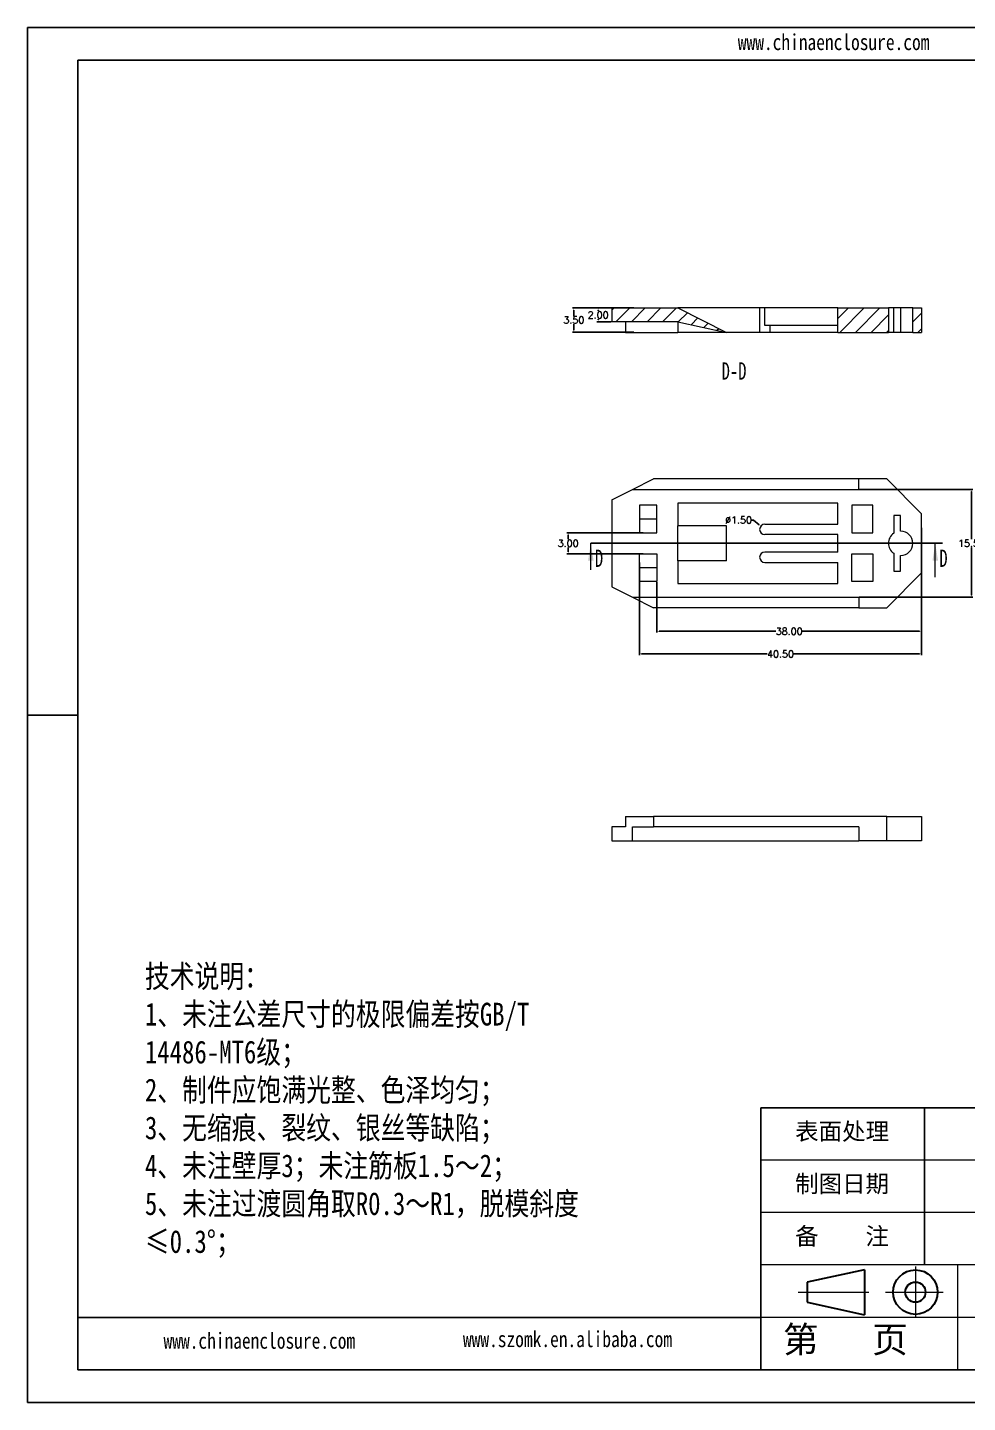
# Model space of a CAD drawing. Header units: inches. Extents: x 1153 to 3231, y 573 to 1137.
# Drawn here: x 2951.6 to 3086.6, y 573 to 770.5 of the extents above; entities that cross this region are included whole.
import ezdxf

# ---------------------------------------------------------------- set-up
doc = ezdxf.new("R2010")
doc.units = ezdxf.units.IN
doc.linetypes.add('CENTER2', pattern=[28.575, 19.05, -3.175, 3.175, -3.175])
doc.layers.add('文字', color=81, linetype='Continuous')
for name, color, linetype, lineweight in [('粗实线', 7, 'Continuous', 30), ('细实线', 3, 'Continuous', 9), ('细点划线', 2, 'CENTER2', 9)]:
    doc.layers.add(name, color=color, linetype=linetype, lineweight=lineweight)
doc.styles.add('SLDTEXTSTYLE6', font='TXT', dxfattribs={"width": 0.7})
doc.styles.get("Standard").update_dxf_attribs({"font": 'txt', "bigfont": 'gbcbig.shx'})
doc.styles.add('宋体', font='', dxfattribs={"width": 0.8, "height": 3.5})
doc.styles.get('宋体').set_extended_font_data('SimSun')
doc.dimstyles.new('1.5', dxfattribs={"dimtxt": 1, "dimasz": 0.3, "dimexe": 0.18, "dimexo": 0.0625, "dimgap": 0.09, "dimtad": 0, "dimtih": 1, "dimtoh": 1, "dimzin": 0, "dimdsep": 46, "dimtxsty": 'Standard', "dimcen": 0, "dimadec": 0, "dimazin": 2, "dimtfac": 1, "dimtofl": 0, "dimtmove": 0, "dimatfit": 3, "dimfxl": 1, "dimtolj": 1, "dimtzin": 0, "dimarcsym": 0})

# ---------------------------------------------------------------- blocks, each defined once
blk = doc.blocks.new('*D45')
at = {"color": 0, "lineweight": -2, "transparency": 16777216}
for p, q in [((3055.59, 699.73), (3055.89, 699.73)), ((3055.89, 699.73), (3056.72, 699.05))]:
    blk.add_line(p, q, dxfattribs=at)
at = {"color": 0, "transparency": 16777216}
blk.add_solid([(3056.75, 699.09), (3056.69, 699.01), (3056.95, 698.86)], dxfattribs=at)
at = {"layer": 'Defpoints', "color": 0, "transparency": 16777216}
for p in [(3056.95, 698.86), (3058.11, 697.91)]:
    blk.add_point(p, dxfattribs=at)
at = {"color": 0, "transparency": 16777216, "insert": (3053.75, 699.73), "char_height": 1, "attachment_point": 5}
blk.add_mtext('\\A1;∅1.50', dxfattribs=at)
blk = doc.blocks.new('*D46')
at = {"color": 0, "lineweight": -2, "transparency": 16777216}
for p, q in [((3080.03, 693.78), (3080.03, 683.57)), ((3042.03, 690.82), (3042.03, 683.57)), ((3042.33, 683.75), (3059.11, 683.75)), ((3079.73, 683.75), (3062.95, 683.75))]:
    blk.add_line(p, q, dxfattribs=at)
at = {"color": 0, "transparency": 16777216}
for points in [[(3042.33, 683.8), (3042.33, 683.7), (3042.03, 683.75)], [(3079.73, 683.8), (3079.73, 683.7), (3080.03, 683.75)]]:
    blk.add_solid(points, dxfattribs=at)
at = {"layer": 'Defpoints', "color": 0, "transparency": 16777216}
for p in [(3080.03, 693.84), (3042.03, 690.88), (3080.03, 683.75)]:
    blk.add_point(p, dxfattribs=at)
at = {"color": 0, "transparency": 16777216, "insert": (3061.03, 683.75), "char_height": 1, "attachment_point": 5}
blk.add_mtext('\\A1;38.00', dxfattribs=at)
blk = doc.blocks.new('*D47')
at = {"color": 0, "lineweight": -2, "transparency": 16777216}
for p, q in [((3080.03, 698.59), (3080.03, 680.31)), ((3039.53, 693.62), (3039.53, 680.31)), ((3039.83, 680.49), (3057.86, 680.49)), ((3079.73, 680.49), (3061.7, 680.49))]:
    blk.add_line(p, q, dxfattribs=at)
at = {"color": 0, "transparency": 16777216}
for points in [[(3039.83, 680.54), (3039.83, 680.44), (3039.53, 680.49)], [(3079.73, 680.54), (3079.73, 680.44), (3080.03, 680.49)]]:
    blk.add_solid(points, dxfattribs=at)
at = {"layer": 'Defpoints', "color": 0, "transparency": 16777216}
for p in [(3080.03, 698.65), (3039.53, 693.68), (3039.53, 680.49)]:
    blk.add_point(p, dxfattribs=at)
at = {"color": 0, "transparency": 16777216, "insert": (3059.78, 680.49), "char_height": 1, "attachment_point": 5}
blk.add_mtext('\\A1;40.50', dxfattribs=at)
blk = doc.blocks.new('*D48')
at = {"color": 0, "lineweight": -2, "transparency": 16777216}
for p, q in [((3040.07, 697.88), (3029.1, 697.88)), ((3029.28, 697.58), (3029.28, 696.97)), ((3029.28, 695.18), (3029.28, 695.79)), ((3040.07, 694.88), (3029.1, 694.88))]:
    blk.add_line(p, q, dxfattribs=at)
at = {"color": 0, "transparency": 16777216}
for points in [[(3029.23, 697.58), (3029.33, 697.58), (3029.28, 697.88)], [(3029.23, 695.18), (3029.33, 695.18), (3029.28, 694.88)]]:
    blk.add_solid(points, dxfattribs=at)
at = {"layer": 'Defpoints', "color": 0, "transparency": 16777216}
for p in [(3029.28, 697.88), (3040.13, 697.88), (3040.13, 694.88)]:
    blk.add_point(p, dxfattribs=at)
at = {"color": 0, "transparency": 16777216, "insert": (3029.28, 696.38), "char_height": 1, "attachment_point": 5}
blk.add_mtext('\\A1;3.00', dxfattribs=at)
blk = doc.blocks.new('*D49')
at = {"color": 0, "lineweight": -2, "transparency": 16777216}
for p, q in [((3071.09, 704.13), (3087.4, 704.13)), ((3087.22, 703.83), (3087.22, 696.97)), ((3087.22, 688.93), (3087.22, 695.79)), ((3071.09, 688.63), (3087.4, 688.63))]:
    blk.add_line(p, q, dxfattribs=at)
at = {"color": 0, "transparency": 16777216}
for points in [[(3087.17, 703.83), (3087.27, 703.83), (3087.22, 704.13)], [(3087.17, 688.93), (3087.27, 688.93), (3087.22, 688.63)]]:
    blk.add_solid(points, dxfattribs=at)
at = {"layer": 'Defpoints', "color": 0, "transparency": 16777216}
for p in [(3071.03, 704.13), (3071.03, 688.63), (3087.22, 688.63)]:
    blk.add_point(p, dxfattribs=at)
at = {"color": 0, "transparency": 16777216, "insert": (3087.22, 696.38), "char_height": 1, "attachment_point": 5}
blk.add_mtext('\\A1;15.50', dxfattribs=at)
blk = doc.blocks.new('*D52')
at = {"color": 0, "lineweight": -2, "transparency": 16777216}
for p, q in [((3036.92, 730.19), (3033.4, 730.19)), ((3033.58, 729.89), (3033.58, 729.78)), ((3035.47, 728.19), (3033.4, 728.19)), ((3033.58, 728.49), (3033.58, 728.6))]:
    blk.add_line(p, q, dxfattribs=at)
at = {"color": 0, "transparency": 16777216}
for points in [[(3033.53, 729.89), (3033.63, 729.89), (3033.58, 730.19)], [(3033.53, 728.49), (3033.63, 728.49), (3033.58, 728.19)]]:
    blk.add_solid(points, dxfattribs=at)
at = {"layer": 'Defpoints', "color": 0, "transparency": 16777216}
for p in [(3033.58, 730.19), (3036.98, 730.19), (3035.53, 728.19)]:
    blk.add_point(p, dxfattribs=at)
at = {"color": 0, "transparency": 16777216, "insert": (3033.58, 729.19), "char_height": 1, "attachment_point": 5}
blk.add_mtext('\\A1;2.00', dxfattribs=at)
blk = doc.blocks.new('*D53')
at = {"color": 0, "lineweight": -2, "transparency": 16777216}
for p, q in [((3038.69, 730.19), (3029.91, 730.19)), ((3030.09, 729.89), (3030.09, 729.03)), ((3030.09, 726.99), (3030.09, 727.85)), ((3038.69, 726.69), (3029.91, 726.69))]:
    blk.add_line(p, q, dxfattribs=at)
at = {"color": 0, "transparency": 16777216}
for points in [[(3030.04, 729.89), (3030.14, 729.89), (3030.09, 730.19)], [(3030.04, 726.99), (3030.14, 726.99), (3030.09, 726.69)]]:
    blk.add_solid(points, dxfattribs=at)
at = {"layer": 'Defpoints', "color": 0, "transparency": 16777216}
for p in [(3030.09, 730.19), (3038.75, 730.19), (3038.75, 726.69)]:
    blk.add_point(p, dxfattribs=at)
at = {"color": 0, "transparency": 16777216, "insert": (3030.09, 728.44), "char_height": 1, "attachment_point": 5}
blk.add_mtext('\\A1;3.50', dxfattribs=at)

msp = doc.modelspace()

# ---------------------------------------------------------------- hatches: boundary and pattern name
at = {"linetype": 'Continuous', "lineweight": 0}
h = msp.add_hatch(dxfattribs=at)
h.set_pattern_fill('ANSI31', color=4, scale=0.5, style=0)
h.paths.add_polyline_path([(3045.031, 730.185), (3035.531, 730.185), (3035.531, 728.185), (3045.031, 728.185), (3052.031, 726.685)], flags=0)
h = msp.add_hatch(dxfattribs=at)
h.set_pattern_fill('ANSI31', color=4, scale=0.5, style=0)
h.paths.add_polyline_path([(3068.031, 730.185), (3068.031, 726.685), (3075.281, 726.685), (3075.281, 730.185)], flags=0)
h = msp.add_hatch(dxfattribs=at)
h.set_pattern_fill('ANSI31', color=4, scale=0.5, style=0)
h.paths.add_polyline_path([(3080.031, 730.185), (3078.781, 730.185), (3078.781, 726.685), (3080.031, 726.685)], flags=0)

# ---------------------------------------------------------------- linework, layer by layer
for p, q in [((2951.619, 770.48), (3230.972, 770.48)), ((2951.619, 770.48), (2951.619, 572.957)), ((2958.847, 765.777), (3226.269, 765.777)), ((2958.847, 765.777), (2958.847, 577.66)), ((2958.847, 671.718), (2951.619, 671.718)), ((2951.619, 664.402), (2951.619, 572.957)), ((3113.399, 615.283), (3056.964, 615.283)), ((3056.964, 577.66), (3056.964, 615.283)), ((3080.479, 592.709), (3080.479, 615.283)), ((3056.964, 585.184), (2958.847, 585.184)), ((2958.847, 577.66), (3226.269, 577.66)), ((2951.619, 572.957), (3230.972, 572.957)), ((2951.619, 572.957), (3080.949, 572.957))]:
    msp.add_line(p, q)
at = {"color": 7, "linetype": 'Continuous', "lineweight": 15}
for p, q in [((3035.531, 730.185), (3035.531, 728.185)), ((3035.531, 730.185), (3045.031, 730.185)), ((3045.031, 730.185), (3052.031, 726.685)), ((3056.781, 730.185), (3045.031, 730.185)), ((3056.781, 730.185), (3056.781, 726.685)), ((3057.531, 730.185), (3056.781, 730.185)), ((3057.531, 727.685), (3057.531, 730.185)), ((3068.031, 730.185), (3057.531, 730.185)), ((3068.031, 730.185), (3075.281, 730.185)), ((3068.031, 726.685), (3068.031, 730.185)), ((3075.281, 730.185), (3075.281, 726.685)), ((3076.031, 730.185), (3075.281, 730.185)), ((3076.031, 726.685), (3076.031, 730.185)), ((3077.031, 730.185), (3076.031, 730.185)), ((3077.031, 730.185), (3077.031, 726.685)), ((3078.781, 730.185), (3077.031, 730.185)), ((3078.781, 726.685), (3078.781, 730.185)), ((3078.781, 730.185), (3080.031, 730.185)), ((3080.031, 730.185), (3080.031, 726.685)), ((3045.031, 728.185), (3035.531, 728.185)), ((3037.531, 728.185), (3037.531, 726.685)), ((3045.031, 728.185), (3052.031, 726.685)), ((3045.031, 728.185), (3045.031, 726.685)), ((3068.031, 727.685), (3057.531, 727.685)), ((3058.281, 726.685), (3058.281, 727.685)), ((3037.531, 726.685), (3045.031, 726.685)), ((3056.781, 726.685), (3045.031, 726.685)), ((3058.281, 726.685), (3056.781, 726.685)), ((3068.031, 726.685), (3058.281, 726.685)), ((3068.031, 726.685), (3075.281, 726.685)), ((3076.031, 726.685), (3075.281, 726.685)), ((3077.031, 726.685), (3076.031, 726.685)), ((3078.781, 726.685), (3077.031, 726.685)), ((3078.781, 726.685), (3080.031, 726.685)), ((3038.531, 704.132), (3041.531, 705.632)), ((3071.031, 705.632), (3041.531, 705.632)), ((3071.031, 704.132), (3071.031, 705.632)), ((3075.031, 705.632), (3071.031, 705.632)), ((3080.031, 700.632), (3075.031, 705.632)), ((3035.531, 702.632), (3038.531, 704.132)), ((3038.531, 704.132), (3071.031, 704.132)), ((3035.531, 702.632), (3035.531, 690.132)), ((3042.031, 701.882), (3039.531, 701.882)), ((3039.531, 701.882), (3039.531, 697.882)), ((3042.031, 697.882), (3042.031, 701.882)), ((3068.031, 702.132), (3045.031, 702.132)), ((3045.031, 702.132), (3045.031, 698.882)), ((3068.031, 699.132), (3068.031, 702.132)), ((3073.031, 701.882), (3070.031, 701.882)), ((3070.031, 701.882), (3070.031, 697.882)), ((3073.031, 697.882), (3073.031, 701.882)), ((3039.531, 699.882), (3042.031, 699.882)), ((3077.031, 700.382), (3076.031, 700.382)), ((3076.031, 700.382), (3076.031, 697.818)), ((3077.031, 698.132), (3077.031, 700.382)), ((3080.031, 692.132), (3080.031, 700.632)), ((3039.531, 697.882), (3042.031, 697.882)), ((3045.031, 693.882), (3045.031, 698.882)), ((3052.031, 698.882), (3045.031, 698.882)), ((3052.031, 693.882), (3052.031, 698.882)), ((3057.531, 699.132), (3068.031, 699.132)), ((3068.031, 697.632), (3057.531, 697.632)), ((3068.031, 695.132), (3068.031, 697.632)), ((3070.031, 697.882), (3073.031, 697.882)), ((3039.531, 694.882), (3042.031, 694.882)), ((3039.531, 690.882), (3039.531, 694.882)), ((3042.031, 694.882), (3042.031, 690.882)), ((3045.031, 693.882), (3045.031, 690.632)), ((3052.031, 693.882), (3045.031, 693.882)), ((3068.031, 695.132), (3057.531, 695.132)), ((3057.531, 693.632), (3068.031, 693.632)), ((3068.031, 690.632), (3068.031, 693.632)), ((3070.031, 694.882), (3073.031, 694.882)), ((3070.031, 690.882), (3070.031, 694.882)), ((3073.031, 694.882), (3073.031, 690.882)), ((3076.031, 694.946), (3076.031, 692.382)), ((3077.031, 692.382), (3077.031, 694.632)), ((3042.031, 692.882), (3039.531, 692.882)), ((3075.031, 687.132), (3080.031, 692.132)), ((3076.031, 692.382), (3077.031, 692.382)), ((3035.531, 690.132), (3038.531, 688.632)), ((3042.031, 690.882), (3039.531, 690.882)), ((3045.031, 690.632), (3068.031, 690.632)), ((3073.031, 690.882), (3070.031, 690.882)), ((3038.531, 688.632), (3071.031, 688.632)), ((3038.531, 688.632), (3041.531, 687.132)), ((3071.031, 688.632), (3071.031, 687.132)), ((3071.031, 687.132), (3041.531, 687.132)), ((3071.031, 687.132), (3075.031, 687.132)), ((3037.531, 657.158), (3037.531, 655.658)), ((3037.531, 657.158), (3041.531, 657.158)), ((3041.531, 657.158), (3041.531, 655.658)), ((3075.031, 657.158), (3041.531, 657.158)), ((3075.031, 653.658), (3075.031, 657.158)), ((3075.031, 657.158), (3080.031, 657.158)), ((3080.031, 657.158), (3080.031, 653.658)), ((3035.531, 655.658), (3035.531, 653.658)), ((3037.531, 655.658), (3035.531, 655.658)), ((3038.531, 655.658), (3041.531, 655.658)), ((3038.531, 653.658), (3038.531, 655.658)), ((3071.031, 655.658), (3041.531, 655.658)), ((3071.031, 655.658), (3071.031, 653.658)), ((3035.531, 653.658), (3038.531, 653.658)), ((3038.531, 653.658), (3071.031, 653.658)), ((3075.031, 653.658), (3071.031, 653.658)), ((3080.031, 653.658), (3075.031, 653.658))]:
    msp.add_line(p, q, dxfattribs=at)
at = {"color": 1}
msp.add_line((3083.031, 696.382), (3032.531, 696.382), dxfattribs=at)
at = {"color": 7, "linetype": 'Continuous', "lineweight": 0}
for p, q in [((3032.531, 692.582), (3032.531, 696.382)), ((3082.003, 691.5), (3082.003, 696.382))]:
    msp.add_line(p, q, dxfattribs=at)
at = {"color": 7, "linetype": 'Continuous', "lineweight": 15}
for centre, radius, start, end in [((3057.531, 698.382), 0.75, 90, 270), ((3077.031, 696.382), 1.75, 124.8499, 235.1501), ((3077.031, 696.382), 1.75, 270, 90), ((3057.531, 694.382), 0.75, 90, 270)]:
    msp.add_arc(centre, radius, start, end, dxfattribs=at)
at = {"color": 7, "linetype": 'Continuous', "lineweight": 0}
for points in [[(3032.531, 696.382), (3032.131, 693.882), (3032.931, 693.882)], [(3082.003, 696.382), (3081.603, 693.882), (3082.403, 693.882)]]:
    msp.add_solid(points, dxfattribs=at)
at = {"layer": '粗实线', "color": 7}
for p, q in [((3071.836, 592.005), (3063.614, 590.262)), ((3071.836, 592.005), (3071.836, 585.561)), ((3063.614, 590.262), (3063.614, 587.355)), ((3063.614, 587.355), (3071.836, 585.561))]:
    msp.add_line(p, q, dxfattribs=at)
for radius in [3.196, 1.454]:
    msp.add_circle((3079.153, 588.808), radius, dxfattribs=at)
at = {"layer": '细实线', "color": 7}
for p, q in [((3113.399, 607.758), (3056.964, 607.758)), ((3113.399, 600.234), (3056.964, 600.234)), ((3226.269, 592.709), (3056.964, 592.709)), ((3085.182, 592.709), (3085.182, 577.66)), ((3113.399, 585.184), (3056.964, 585.184))]:
    msp.add_line(p, q, dxfattribs=at)
at = {"layer": '细点划线', "color": 7}
for p, q in [((3079.153, 592.488), (3079.153, 585.184)), ((3062.303, 588.808), (3072.465, 588.808)), ((3074.878, 588.808), (3083.14, 588.808))]:
    msp.add_line(p, q, dxfattribs=at)

# ---------------------------------------------------------------- texts
at = {"color": 7, "linetype": 'Continuous', "char_height": 2.5, "attachment_point": 1, "style": 'SLDTEXTSTYLE6'}
for s, insert in [('D-D ', (3051.316, 722.388)), ('D', (3033.113, 695.488)), ('D', (3082.586, 695.488))]:
    msp.add_mtext(s, dxfattribs=dict(at, insert=insert))
at = {"char_height": 2.47462, "width": 1406.44997, "attachment_point": 1}
for s, insert in [('{\\fSimHei|b0|i0|c134|p49;表面处理}', (3061.872, 613.148)), ('{\\fSimHei|b0|i0|c134|p49;制图日期}', (3061.872, 605.623)), ('{\\fSimHei|b0|i0|c134|p49;备    注}', (3061.872, 598.098))]:
    msp.add_mtext(s, dxfattribs=dict(at, insert=insert))
at = {"layer": '文字', "color": 0, "attachment_point": 1, "style": '宋体'}
for s, insert, char_height, width in [('www.chinaenclosure.com', (3053.641, 769.532), 2.29921, 40.39487), ('{\\H1.111x;技术说明：\\P1、未注公差尺寸的极限偏差按GB/T 14486-MT6级；\\P2、制件应饱满光整、色泽均匀；\\P3、无缩痕、裂纹、银丝等缺陷；\\P4、未注壁厚3；未注筋板1.5～2；\\P5、未注过渡圆角取R0.3～R1，脱模斜度≤0.3%%D；}', (2968.485, 635.822), 2.93933, 66.20661), ('www.chinaenclosure.com', (2971.158, 582.982), 2.29921, 40.39487), ('www.szomk.en.alibaba.com', (3014.163, 583.21), 2.29921, 40.39487)]:
    msp.add_mtext(s, dxfattribs=dict(at, insert=insert, char_height=char_height, width=width))
at = {"layer": '细实线', "color": 7, "insert": (3060.13, 583.891), "char_height": 3.76234, "width": 28.21755, "attachment_point": 1}
msp.add_mtext('{\\fSimSun|b0|i0|c134|p54;第   页}', dxfattribs=at)

# ---------------------------------------------------------------- dimensions: what is measured, and where the dimension line sits
for base, p1, p2, picture, middle in [((3030.092, 730.185), (3038.754, 726.685), (3038.754, 730.185), '*D53', (3030.092, 728.435)), ((3033.584, 730.185), (3035.531, 728.185), (3036.984, 730.185), '*D52', (3033.584, 729.185)), ((3087.215, 688.632), (3071.031, 704.132), (3071.031, 688.632), '*D49', (3087.215, 696.382)), ((3029.275, 697.882), (3040.132, 694.882), (3040.132, 697.882), '*D48', (3029.275, 696.382))]:
    dim = msp.add_linear_dim(base=base, p1=p1, p2=p2, angle=90, dimstyle='1.5')
    dim.commit()
    dim.dimension.update_dxf_attribs({"geometry": picture, "text_midpoint": middle})
dim = msp.add_diameter_dim_2p(p1=(3058.11, 697.905), p2=(3056.952, 698.858), dimstyle='1.5')
dim.commit()
dim.dimension.update_dxf_attribs({"geometry": '*D45', "text_midpoint": (3053.753, 699.729), "dimtype": 163})
for base, p1, p2, picture, middle in [((3039.531, 680.494), (3080.031, 698.648), (3039.531, 693.682), '*D47', (3059.781, 680.494)), ((3080.031, 683.747), (3042.031, 690.882), (3080.031, 693.844), '*D46', (3061.031, 683.747))]:
    dim = msp.add_linear_dim(base=base, p1=p1, p2=p2, dimstyle='1.5')
    dim.commit()
    dim.dimension.update_dxf_attribs({"geometry": picture, "text_midpoint": middle})

doc.saveas('drawing.dxf')
